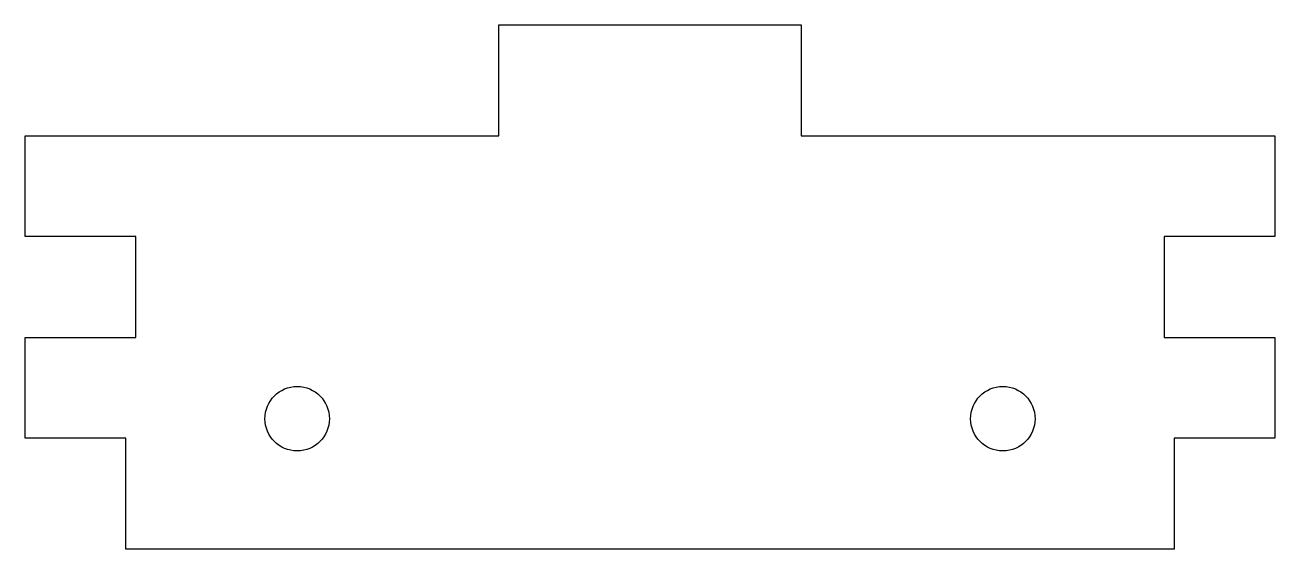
# Model space of a CAD drawing. Header units: millimetres. Extents: x 20.3 to 82.3, y -9.5 to 16.5.
import ezdxf

# ---------------------------------------------------------------- set-up
doc = ezdxf.new("R2010")
doc.units = ezdxf.units.MM
doc.layers.get('0').update_dxf_attribs({"linetype": 'CONTINUOUS'})

msp = doc.modelspace()

# ---------------------------------------------------------------- linework, layer by layer
msp.add_lwpolyline([(77.283, -9.49), (25.285, -9.49), (25.285, -3.99), (20.285, -3.99), (20.285, 1.01), (25.785, 1.01), (25.785, 6.01), (20.285, 6.01), (20.285, 11.01), (43.784, 11.01), (43.784, 16.51), (58.784, 16.51), (58.784, 11.01), (82.283, 11.01), (82.283, 6.01), (76.783, 6.01), (76.783, 1.01), (82.283, 1.01), (82.283, -3.99), (77.283, -3.99)], close=True)
for centre in [(33.784, -3.025), (68.784, -3.025)]:
    msp.add_circle(centre, 1.6)

doc.saveas('drawing.dxf')
